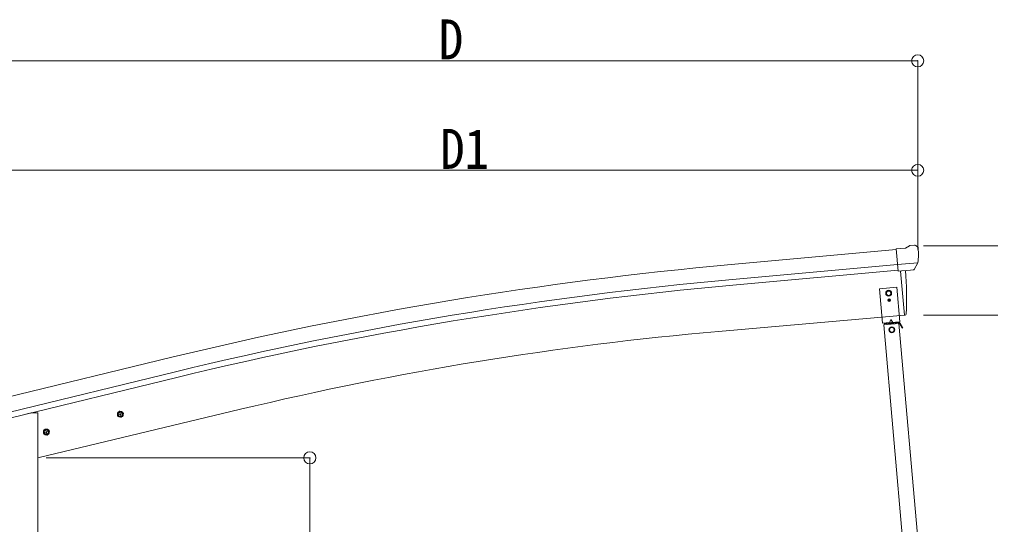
# Model space of a CAD drawing. Units: millimetres at full size, sheet at 1:35; details may follow other scales. Extents: x -9783 to 9892, y -6828 to 6752.
# Drawn here: x -7753 to -4946, y 1310 to 2771 of the extents above; entities that cross this region are included whole.
import ezdxf
from ezdxf.enums import TextEntityAlignment as Align

# ---------------------------------------------------------------- set-up
doc = ezdxf.new("R2010")
doc.units = ezdxf.units.MM
doc.header["$LTSCALE"] = 35
doc.header["$PDMODE"] = 32
doc.header["$PDSIZE"] = 35
for name, color, linetype, lineweight in [('0-1_本体', 4, 'Continuous', 9), ('0-2_部品', 7, 'Continuous', 9), ('0-A_寸法', 6, 'Continuous', 9), ('1-2_GLASS_SEAL', 7, 'Continuous', 9), ('1-A', 6, 'Continuous', 9)]:
    doc.layers.add(name, color=color, linetype=linetype, lineweight=lineweight)
doc.styles.add('ＭＳ ゴシック', font='')
doc.styles.get('ＭＳ ゴシック').set_extended_font_data('MS Gothic')

msp = doc.modelspace()

# ---------------------------------------------------------------- linework, layer by layer
at = {"layer": '0-1_本体'}
for p, q in [((-5218.23, 2105.48), (-5695.74, 2062.28)), ((-5214.47, 2062.49), (-5691.85, 2019.29)), ((-5213, 2045.71), (-5690.34, 2002.53)), ((-5205.76, 2043.33), (-5194.6, 1915.72)), ((-5732.55, 1868.66), (-5194.6, 1915.72)), ((-7795.07, 1676.67), (-7312.19, 1794.15)), ((-7784.99, 1634.7), (-7301.98, 1752.17)), ((-7781.06, 1618.32), (-7298, 1735.81)), ((-7719.59, 1633.08), (-7753.1, 1625.03)), ((-7699.59, 1633.08), (-7719.59, 1633.08)), ((-7699.59, 1503.08), (-7113.92, 1643.69)), ((-7699.59, 1633.08), (-7699.59, -1246.92))]:
    msp.add_line(p, q, dxfattribs=at)
for centre, radius, start, end in [((-4699.62, -8947.73), 11054.98, 95.16866, 103.66973), ((-4699.62, -8947.73), 11011.82, 95.16974, 103.66973), ((-4699.62, -8947.73), 10994.98, 95.16974, 103.66973), ((-4909.56, -7538.12), 9442.71, 95.00001, 103.5)]:
    msp.add_arc(centre, radius, start, end, dxfattribs=at)
at = {"layer": '0-2_部品'}
for p, q in [((-5191.85, 2109.93), (-5218.42, 2107.6)), ((-5212.76, 2042.94), (-5218.42, 2107.6)), ((-5191.85, 2109.93), (-5180.13, 2116.69)), ((-5165.23, 2118.28), (-5178.89, 2117.09)), ((-5156.09, 2112.53), (-5161.58, 2117.13)), ((-5155.03, 2110.49), (-5154.91, 2109.15)), ((-5155.55, 2067.64), (-5214.47, 2062.49)), ((-5166.8, 2048.15), (-5155.87, 2067.09)), ((-5202.8, 2043.81), (-5212.76, 2042.94)), ((-5205.78, 2043.55), (-5194.62, 1915.95)), ((-5169.19, 2046.75), (-5176.9, 2046.08)), ((-5194.62, 1915.95), (-5192.56, 1916.2)), ((-7471.11, 1626.9), (-7451.66, 1631.56)), ((-7466.55, 1634.67), (-7468.68, 1627.48)), ((-7459.25, 1636.43), (-7466.55, 1634.67)), ((-7459.05, 1619.51), (-7463.72, 1638.95)), ((-7454.09, 1630.98), (-7459.25, 1636.43)), ((-7456.22, 1623.79), (-7454.09, 1630.98)), ((-7685.03, 1575.54), (-7665.58, 1580.21)), ((-7680.47, 1583.32), (-7682.6, 1576.12)), ((-7673.17, 1585.07), (-7680.47, 1583.32)), ((-7672.97, 1568.15), (-7677.64, 1587.6)), ((-7668.01, 1579.62), (-7673.17, 1585.07)), ((-7670.14, 1572.43), (-7668.01, 1579.62))]:
    msp.add_line(p, q, dxfattribs=at)
for points in [[(-5155.48, 2068.27), (-5155.77, 2067.29), (-5155.87, 2067.09)], [(-5202.8, 2043.81), (-5202.52, 2043.75), (-5177.15, 2045.97), (-5176.9, 2046.08)], [(-7468.68, 1627.48), (-7463.52, 1622.03), (-7456.22, 1623.79)], [(-7682.6, 1576.12), (-7677.44, 1570.68), (-7670.14, 1572.43)]]:
    msp.add_lwpolyline(points, dxfattribs=at)
for centre, radius in [((-5240.31, 1979.21), 6.5), ((-7461.39, 1629.23), 8.5), ((-7461.39, 1629.23), 7.7), ((-7461.39, 1629.23), 6.5), ((-7675.31, 1577.87), 8.5), ((-7675.31, 1577.87), 7.7), ((-7675.31, 1577.87), 6.5)]:
    msp.add_circle(centre, radius, dxfattribs=at)
for centre, radius, start, end in [((-5178.63, 2114.1), 3, 95, 120), ((-5164.79, 2113.3), 5, 50.00648, 94.99352), ((-5356.54, 2091.51), 202.4, 353.4085, 5), ((-6088.39, 1971.76), 900, 356.63919, 4.64986), ((-5192.93, 1919.18), 3, 277, 356.63919)]:
    msp.add_arc(centre, radius, start, end, dxfattribs=at)
for centre, major_axis, ratio, start_param, end_param in [((-5150.7, 2114.53), (-15.35, 3.44), 0.101033, 5.9751426, 5.9753737), ((-5158.02, 2110.23), (2.71, -1.31), 0.997474, 0.5366567, 1.3225652), ((-5169.46, 2049.75), (1.62, -2.54), 0.997631, 5.8041905, 5.8929484), ((-5169.53, 2049.86), (-3.5, 2.17), 0.650902, 2.1145521, 2.1873627), ((-5169.4, 2049.66), (1.62, -2.54), 0.997631, 5.965759, 6.7621801)]:
    msp.add_ellipse(centre, major_axis=major_axis, ratio=ratio, start_param=start_param, end_param=end_param, dxfattribs=at)
at = {"layer": '0-A_寸法'}
for p, q in [((-7855.34, 2651.44), (-5156.34, 2651.44)), ((-5156.34, 2651.44), (-5156.34, 2334.82)), ((-7777.34, 2334.82), (-5156.34, 2334.82)), ((-5156.34, 2334.82), (-5156.34, 2105.81)), ((-4342, 2116.08), (-5139.84, 2116.08)), ((-4811.01, 1915.68), (-5139.84, 1915.68))]:
    msp.add_line(p, q, dxfattribs=at)
for p in [(-5156.34, 2651.44), (-5156.34, 2334.82)]:
    msp.add_point(p, dxfattribs=at)
at = {"layer": '1-2_GLASS_SEAL', "color": 4}
for p, q in [((-5239.79, 1959.72), (-5240.61, 1959.73)), ((-5237.34, 1958.85), (-5236.52, 1958.84)), ((-5210.55, 1891.47), (-5254.38, 1887.63)), ((-5254.35, 1887.63), (-5114.47, 294.5)), ((-5209.63, 1894.56), (-5253.15, 1890.75)), ((-5252.89, 1887.76), (-5253.15, 1890.75)), ((-5238.44, 1889.03), (-5238.7, 1892.02)), ((-5238.48, 1889.53), (-5226.53, 1890.57)), ((-5233.64, 1902.96), (-5237.77, 1894.11)), ((-5233.64, 1902.96), (-5228.03, 1894.96)), ((-5226.49, 1890.07), (-5226.75, 1893.06)), ((-5212.04, 1891.34), (-5212.3, 1894.33)), ((-5212.09, 1891.84), (-5209.41, 1892.07)), ((-5210.52, 1891.48), (-5070.64, 298.35)), ((-5198.93, 1879.49), (-5206.77, 1893.07)), ((-5203.6, 1882.57), (-5201.43, 1883.82))]:
    msp.add_line(p, q, dxfattribs=at)
for points in [[(-5207.99, 1896.71), (-5216.71, 1996.33), (-5266.52, 1991.97), (-5257.8, 1892.35)], [(-5240.31, 1986.71), (-5246.81, 1982.96), (-5246.81, 1975.46), (-5240.31, 1971.7), (-5233.81, 1975.46), (-5233.81, 1982.96)], [(-5217.78, 1893.85), (-5247.67, 1891.23), (-5247.84, 1893.22), (-5217.96, 1895.84)], [(-5231.07, 1881.12), (-5237.57, 1877.36), (-5237.57, 1869.86), (-5231.07, 1866.11), (-5224.57, 1869.86), (-5224.57, 1877.36)]]:
    msp.add_lwpolyline(points, close=True, dxfattribs=at)
for points in [[(-5240.61, 1959.73), (-5240.62, 1958.91), (-5239.8, 1958.9)], [(-5239, 1958.06), (-5239.01, 1957.24), (-5238.19, 1957.23), (-5238.18, 1958.05)], [(-5238.13, 1960.51), (-5238.12, 1961.33), (-5238.94, 1961.34), (-5238.95, 1960.52)], [(-5236.52, 1958.84), (-5236.51, 1959.66), (-5237.33, 1959.67)], [(-5198.93, 1879.49), (-5201.1, 1878.24), (-5208.94, 1891.82)]]:
    msp.add_lwpolyline(points, dxfattribs=at)
for centre, radius in [((-5240.31, 1979.21), 8.5), ((-5240.31, 1979.21), 7.7), ((-5238.56, 1959.28), 3.75), ((-5231.07, 1873.61), 8.5), ((-5231.07, 1873.61), 7.7), ((-5231.07, 1873.61), 6.5)]:
    msp.add_circle(centre, radius, dxfattribs=at)
for centre, radius, start, end in [((-5239.82, 1958.08), 0.82, 359, 89), ((-5239.77, 1960.54), 0.82, 269, 359), ((-5237.36, 1958.03), 0.82, 89, 179), ((-5237.31, 1960.49), 0.82, 179, 269), ((-5209.37, 1891.57), 3, 30, 95), ((-5209.37, 1891.57), 0.5, 30, 95)]:
    msp.add_arc(centre, radius, start, end, dxfattribs=at)
at = {"layer": '1-A'}
for p, q in [((-6913.58, 1503.08), (-7676.33, 1503.08)), ((-6913.58, -696.92), (-6913.58, 1503.08))]:
    msp.add_line(p, q, dxfattribs=at)
msp.add_point((-6913.58, 1503.08), dxfattribs=at)

# ---------------------------------------------------------------- texts
at = {"layer": '0-A_寸法', "color": 7, "style": 'ＭＳ ゴシック', "width": 0.9}
for s, p in [('D', (-6540.84, 2620.94)), ('D1', (-6536.84, 2304.32))]:
    msp.add_text(s, height=115.5, dxfattribs=at).set_placement(p, align=Align.BOTTOM_LEFT)

doc.saveas('drawing.dxf')
